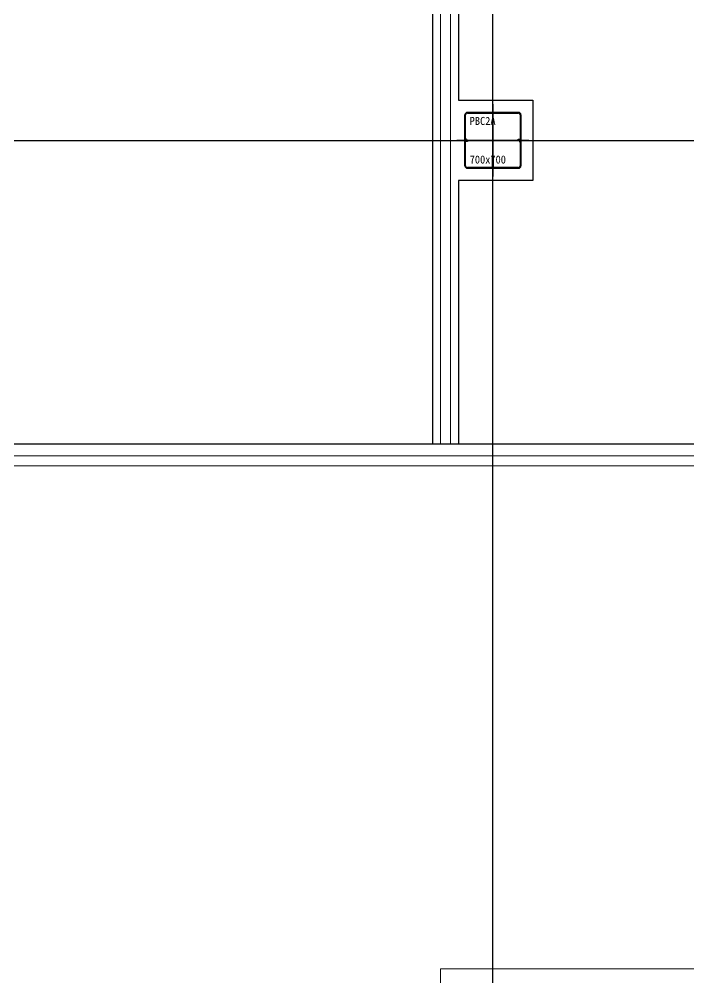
# Model space of a CAD drawing. Extents: x 152195838 to 160350639, y 364657247 to 370318102.
# Drawn here: x 157631035 to 157639398, y 365049569 to 365061545 of the extents above; entities that cross this region are included whole.
import ezdxf

# ---------------------------------------------------------------- set-up
doc = ezdxf.new("R2010")
doc.units = 0
doc.header["$MEASUREMENT"] = 0
doc.linetypes.add('DASHED', pattern=[0.75, 0.5, -0.25])
doc.layers.get('0').update_dxf_attribs({"linetype": 'CONTINUOUS'})
doc.layers.get('Defpoints').update_dxf_attribs({"linetype": 'CONTINUOUS'})
for name, color, linetype in [('-S-foundation txt', 3, 'CONTINUOUS'), ('4A.TEC 벽체 3', 4, 'CONTINUOUS'), ('4A.TEC 벽체 4', 7, 'CONTINUOUS'), ('P-BOX', 3, 'CONTINUOUS')]:
    doc.layers.add(name, color=color, linetype=linetype)
doc.layers.add('DEFPOINT', color=135, linetype='CONTINUOUS', plot=False)
doc.styles.add('돋움체', font='')
doc.styles.get('돋움체').set_extended_font_data('DotumChe')

# ---------------------------------------------------------------- blocks, each defined once
blk = doc.blocks.new('A$C111325cc')
at = {"layer": 'DEFPOINT'}
for p, q in [((193276, 244000), (193276, 0)), ((0, 163063), (324969, 163063))]:
    blk.add_line(p, q, dxfattribs=at)
blk = doc.blocks.new('PBC2A(B2F)')
at = {"layer": 'P-BOX'}
h = blk.add_hatch(color=3, dxfattribs=at)
h.dxf.hatch_style = 1
h.paths.add_polyline_path([(100, 477), (100, 446), (132, 446, -0.414214)])
h.paths.add_polyline_path([(800, 454), (768, 454, -0.414214), (800, 423)])
at = {"layer": 'Defpoints', "color": 1, "ltscale": 50}
for p, q in [((450, 900), (450, 0)), ((0, 450), (900, 450))]:
    blk.add_line(p, q, dxfattribs=at)
at = {"layer": 'P-BOX', "color": 3, "ltscale": 50}
for p, q in [((446, 791), (446, 651)), ((454, 651), (454, 791)), ((446, 651), (454, 651)), ((100, 446), (240, 446)), ((132, 454), (240, 454)), ((240, 454), (240, 446)), ((660, 454), (800, 454)), ((660, 454), (660, 446)), ((660, 446), (768, 446)), ((446, 109), (446, 249)), ((446, 249), (454, 249)), ((454, 249), (454, 109))]:
    blk.add_line(p, q, dxfattribs=at)
for points in [[(100, 132), (100, 768)], [(109, 477), (109, 768)], [(132, 800), (768, 800)], [(132, 791), (768, 791)], [(791, 768), (791, 454)], [(800, 768), (800, 132)], [(109, 132), (109, 446)], [(109, 446), (134, 446), (134, 436), (109, 436), (109, 446)], [(766, 464), (791, 464), (791, 454), (766, 454), (766, 464)], [(791, 423), (791, 132)], [(768, 109), (132, 109)], [(768, 100), (132, 100)]]:
    blk.add_lwpolyline(points, dxfattribs=at)
for centre, radius, start, end in [((132, 768), 31.5, 90, 180), ((132, 768), 22.5, 90, 180), ((768, 768), 31.5, 0, 90), ((768, 768), 22.5, 0, 90), ((132, 477), 31.5, 180, 270), ((132, 477), 22.5, 180, 270), ((768, 423), 31.5, 0, 90), ((768, 423), 22.5, 0, 90), ((132, 132), 31.5, 180, 270), ((132, 132), 22.5, 180, 270), ((768, 132), 31.5, 270, 0), ((768, 132), 22.5, 270, 0)]:
    blk.add_arc(centre, radius, start, end, dxfattribs=at)
at = {"layer": 'DEFPOINT', "style": '돋움체'}
for s, p in [('PBC2A', (160, 642)), ('700x700', (160, 160))]:
    blk.add_text(s, height=100, dxfattribs=at).set_placement(p)
blk = doc.blocks.new('B2FCOL')
at = {"layer": '-S-foundation txt', "linetype": 'DASHED'}
blk.add_blockref('PBC2A(B2F)', (57054.5, 77050), dxfattribs=at)

msp = doc.modelspace()

# ---------------------------------------------------------------- linework, layer by layer
at = {"layer": '4A.TEC 벽체 3', "flags": 128}
for points in [[(157636197.0046, 365070081.8958), (157636197.0046, 365056241.8958)], [(157636522.0046, 365070081.8958), (157636522.0046, 365060531.8958)], [(157636522.0046, 365060531.8958), (157637451.5046, 365060531.8958), (157637451.5046, 365059531.8958), (157636522.0046, 365059531.8958)], [(157636522.0046, 365059531.8958), (157636522.0046, 365056241.8958)], [(157625697.0046, 365056241.8958), (157659197.0046, 365056241.8958)]]:
    msp.add_lwpolyline(points, dxfattribs=at)
at = {"layer": '4A.TEC 벽체 4', "color": 251, "lineweight": 0, "ltscale": 15}
for points in [[(157636297.0046, 365070081.8958), (157636297.0046, 365056241.8958)], [(157636422.0046, 365070081.8958), (157636422.0046, 365056241.8958)], [(157625047.0046, 365056091.8958), (157625047.0046, 365055966.8958), (157663887.0046, 365055966.8958)], [(157625547.0046, 365056091.8958), (157659347.0046, 365056091.8958)], [(157636297.0046, 365049681.8958), (157636297.0046, 365003721.8958)], [(157636297.0046, 365049681.8958), (157668997.0046, 365049681.8958)]]:
    msp.add_lwpolyline(points, dxfattribs=at)

# ---------------------------------------------------------------- block references
msp.add_blockref('B2FCOL', (157579447.0046, 364982531.8958))
at = {"layer": 'DEFPOINT'}
msp.add_blockref('A$C111325cc', (157443670.7413, 364896968.7328), dxfattribs=at)

doc.saveas('drawing.dxf')
